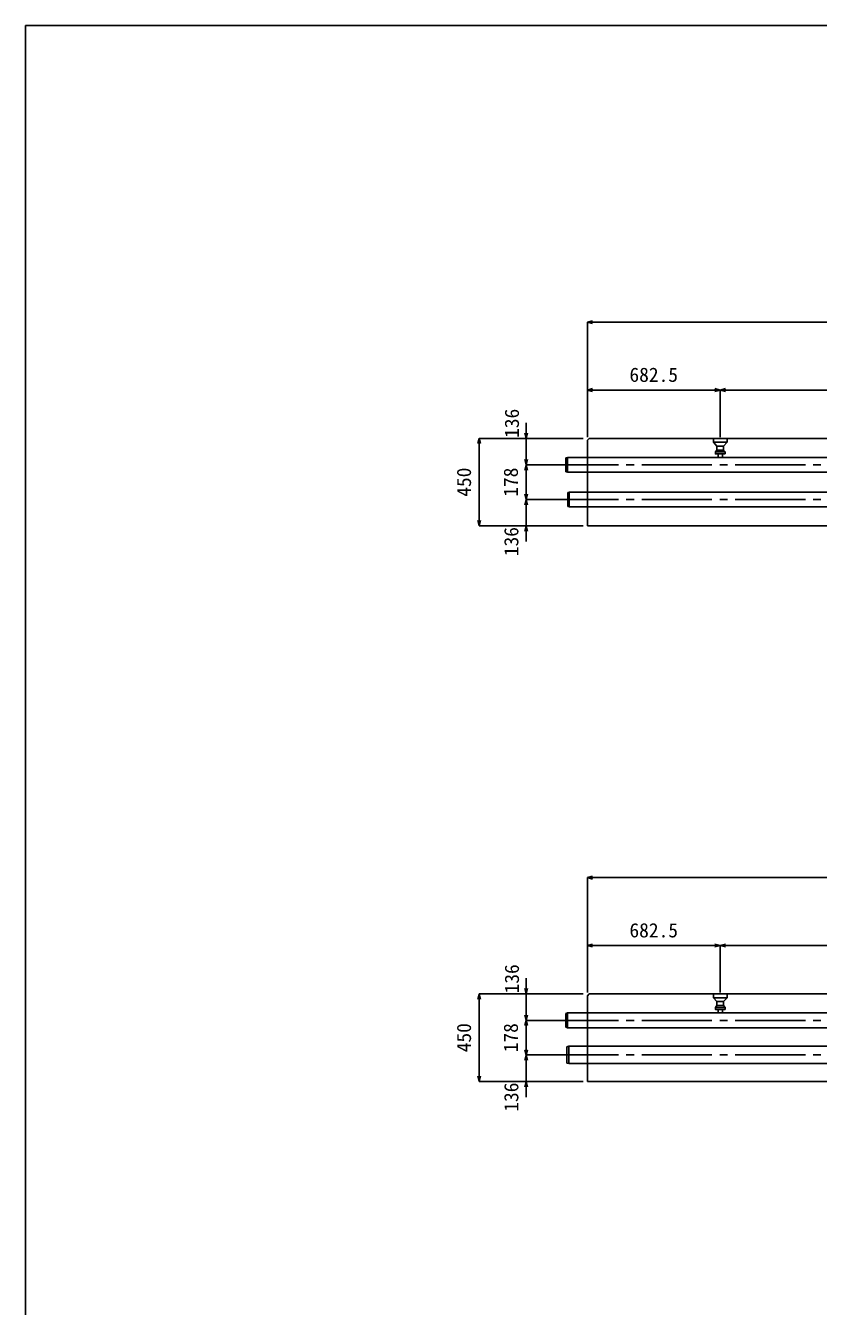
# Model space of a CAD drawing. Units: millimetres, scale not verified. Extents: x -12891 to 18691, y -8159 to 11077.
# Drawn here: x -5640 to -1568, y 1459 to 8041 of the extents above; entities that cross this region are included whole.
import ezdxf
from ezdxf.enums import TextEntityAlignment as Align

# ---------------------------------------------------------------- set-up
doc = ezdxf.new("R2010")
doc.units = ezdxf.units.MM
doc.header["$LTSCALE"] = 40
doc.linetypes.add('CHAIN2', pattern=[12, 9, -1, 1, -1])
for name, color, linetype in [('1-1_製品図', 3, 'Continuous'), ('1-2_HIVP', 4, 'Continuous'), ('1-4', 7, 'Continuous'), ('1-6', 4, 'Continuous'), ('1-F', 7, 'Continuous')]:
    doc.layers.add(name, color=color, linetype=linetype)
doc.styles.add('ＭＳ ゴシック', font='')
doc.styles.get('ＭＳ ゴシック').set_extended_font_data('MS Gothic')

msp = doc.modelspace()

# ---------------------------------------------------------------- linework, layer by layer
at = {"layer": '1-1_製品図'}
for p, q in [((-2754.55, 5909.57), (-2744.55, 5919.57)), ((-2754.55, 5909.57), (-2754.55, 5469.57)), ((-2754.55, 5469.57), (2735.45, 5469.57)), ((-2754.55, 3054.8), (-2744.55, 3064.8)), ((-2754.55, 3054.8), (-2754.55, 2614.8)), ((-2754.55, 2614.8), (2735.45, 2614.8))]:
    msp.add_line(p, q, dxfattribs=at)
at = {"layer": '1-1_製品図', "color": 7, "linetype": 'CHAIN2'}
for p, q in [((-2954.55, 5783.57), (2475.45, 5783.57)), ((-2954.55, 5605.57), (2935.45, 5605.57)), ((-2954.55, 2928.8), (2475.45, 2928.8)), ((-2954.55, 2750.8), (2935.45, 2750.8))]:
    msp.add_line(p, q, dxfattribs=at)
at = {"layer": '1-1_製品図'}
for points in [[(2735.45, 5909.57), (2725.45, 5919.57), (-2744.55, 5919.57)], [(2735.45, 3054.8), (2725.45, 3064.8), (-2744.55, 3064.8)]]:
    msp.add_lwpolyline(points, dxfattribs=at)
at = {"layer": '1-2_HIVP'}
for p, q in [((-2856.55, 5821.57), (-2864.55, 5819.43)), ((-2864.55, 5819.43), (-2864.55, 5747.71)), ((-2856.55, 5821.57), (-2856.55, 5745.57)), ((2041.95, 5821.57), (-2856.55, 5821.57)), ((-2856.55, 5745.57), (-2864.55, 5747.71)), ((2041.95, 5745.57), (-2856.55, 5745.57)), ((-2855.55, 5641.43), (-2847.55, 5643.57)), ((-2855.55, 5569.71), (-2855.55, 5641.43)), ((2375.45, 5643.57), (-2847.55, 5643.57)), ((-2847.55, 5567.57), (2375.45, 5567.57)), ((-2856.55, 2966.8), (-2864.55, 2964.65)), ((-2864.55, 2964.65), (-2864.55, 2892.94)), ((-2856.55, 2966.8), (-2856.55, 2890.8)), ((2023.95, 2966.8), (-2856.55, 2966.8)), ((-2856.55, 2890.8), (-2864.55, 2892.94)), ((2023.95, 2890.8), (-2856.55, 2890.8)), ((-2860.55, 2792.35), (-2849.55, 2795.3)), ((-2860.55, 2709.24), (-2860.55, 2792.35)), ((2354.45, 2795.3), (-2849.55, 2795.3)), ((-2849.55, 2706.3), (2354.45, 2706.3))]:
    msp.add_line(p, q, dxfattribs=at)
for points in [[(-2855.55, 5569.71), (-2847.55, 5567.57), (-2847.55, 5643.57)], [(-2860.55, 2709.24), (-2849.55, 2706.3), (-2849.55, 2795.3)]]:
    msp.add_lwpolyline(points, dxfattribs=at)
at = {"layer": '1-4'}
for p, q in [((-2107.05, 5899.57), (-2107.05, 5919.57)), ((-2107.05, 5919.57), (-2037.05, 5919.57)), ((-2107.05, 5899.57), (-2089.55, 5879.57)), ((-2107.05, 5899.57), (-2037.05, 5899.57)), ((-2089.55, 5859.57), (-2097.05, 5849.57)), ((-2089.55, 5859.57), (-2089.55, 5879.57)), ((-2089.55, 5879.57), (-2054.55, 5879.57)), ((-2089.55, 5859.57), (-2054.55, 5859.57)), ((-2037.05, 5899.57), (-2054.55, 5879.57)), ((-2054.55, 5859.57), (-2054.55, 5879.57)), ((-2054.55, 5859.57), (-2047.05, 5849.57)), ((-2037.05, 5899.57), (-2037.05, 5919.57)), ((-2097.05, 5849.57), (-2047.05, 5849.57)), ((-2083.05, 5821.72), (-2083.05, 5839.57)), ((-2061.05, 5821.72), (-2061.05, 5839.57)), ((-2047.05, 5839.57), (-2047.05, 5849.57)), ((-2107.05, 3044.8), (-2107.05, 3064.8)), ((-2107.05, 3064.8), (-2037.05, 3064.8)), ((-2107.05, 3044.8), (-2089.55, 3024.8)), ((-2107.05, 3044.8), (-2037.05, 3044.8)), ((-2037.05, 3044.8), (-2054.55, 3024.8)), ((-2037.05, 3044.8), (-2037.05, 3064.8)), ((-2089.55, 3004.8), (-2097.05, 2994.8)), ((-2097.05, 2994.8), (-2047.05, 2994.8)), ((-2089.55, 3004.8), (-2089.55, 3024.8)), ((-2089.55, 3024.8), (-2054.55, 3024.8)), ((-2089.55, 3004.8), (-2054.55, 3004.8)), ((-2083.05, 2966.95), (-2083.05, 2984.8)), ((-2061.05, 2966.95), (-2061.05, 2984.8)), ((-2054.55, 3004.8), (-2054.55, 3024.8)), ((-2054.55, 3004.8), (-2047.05, 2994.8)), ((-2047.05, 2984.8), (-2047.05, 2994.8))]:
    msp.add_line(p, q, dxfattribs=at)
for points in [[(-2047.05, 5839.57), (-2097.05, 5839.57), (-2097.05, 5849.57)], [(-2047.05, 2984.8), (-2097.05, 2984.8), (-2097.05, 2994.8)]]:
    msp.add_lwpolyline(points, dxfattribs=at)
at = {"layer": '1-6'}
for p, q in [((-2754.55, 6516.97), (-2727.51, 6524.21)), ((-2754.55, 6516.97), (2735.45, 6516.97)), ((-2754.55, 6516.97), (-2727.51, 6509.72)), ((-2754.55, 6516.97), (-2754.55, 6167.91)), ((-2754.55, 6167.91), (-2727.51, 6175.16)), ((-2754.55, 6167.91), (-2727.51, 6175.16)), ((-2754.55, 6167.91), (-2674.55, 6167.91)), ((-2754.55, 6167.91), (-2727.51, 6160.67)), ((-2754.55, 6167.91), (-2754.55, 5926.27)), ((-2754.55, 6167.91), (-2072.05, 6167.91)), ((-2754.55, 6167.91), (-2727.51, 6160.67)), ((-2072.05, 6167.91), (-2099.1, 6175.16)), ((-2072.05, 6167.91), (-2099.1, 6160.67)), ((-2072.05, 6167.91), (-2045.01, 6175.16)), ((-2072.05, 6167.91), (-2072.05, 5926.27)), ((-2072.05, 6167.91), (-697.05, 6167.91)), ((-2072.05, 6167.91), (-2045.01, 6160.67)), ((-3069.24, 5919.57), (-3069.24, 5999.57)), ((-3069.24, 5919.57), (-3076.49, 5946.62)), ((-3069.24, 5919.57), (-3062, 5946.62)), ((-3310.09, 5919.57), (-3317.33, 5892.52)), ((-3310.09, 5469.57), (-3310.09, 5919.57)), ((-3310.09, 5919.57), (-3302.84, 5892.52)), ((-3310.09, 5919.57), (-3069.24, 5919.57)), ((-3069.24, 5783.57), (-3069.24, 5919.57)), ((-3069.24, 5919.57), (-2775.53, 5919.57)), ((-3069.24, 5783.57), (-3069.24, 5863.57)), ((-3069.24, 5783.57), (-3076.49, 5810.62)), ((-3069.24, 5783.57), (-3062, 5810.62)), ((-3069.24, 5783.57), (-3076.49, 5756.52)), ((-3069.24, 5605.57), (-3069.24, 5783.57)), ((-3069.24, 5783.57), (-2775.53, 5783.57)), ((-3069.24, 5783.57), (-3069.24, 5703.57)), ((-3069.24, 5783.57), (-3062, 5756.52)), ((-3069.24, 5605.57), (-3069.24, 5685.57)), ((-3069.24, 5605.57), (-3076.49, 5632.62)), ((-3069.24, 5605.57), (-3076.49, 5578.52)), ((-3069.24, 5605.57), (-3062, 5632.62)), ((-3069.24, 5469.57), (-3069.24, 5605.57)), ((-3069.24, 5605.57), (-2775.53, 5605.57)), ((-3069.24, 5605.57), (-3069.24, 5525.57)), ((-3069.24, 5605.57), (-3062, 5578.52)), ((-3310.09, 5469.57), (-3317.33, 5496.62)), ((-3310.09, 5469.57), (-3302.84, 5496.62)), ((-3310.09, 5469.57), (-3069.24, 5469.57)), ((-3069.24, 5469.57), (-3076.49, 5442.52)), ((-3069.24, 5469.57), (-3069.24, 5389.57)), ((-3069.24, 5469.57), (-3062, 5442.52)), ((-3069.24, 5469.57), (-2775.53, 5469.57)), ((-2754.55, 3662.19), (-2727.51, 3669.44)), ((-2754.55, 3662.19), (2735.45, 3662.19)), ((-2754.55, 3662.19), (-2727.51, 3654.94)), ((-2754.55, 3662.19), (-2754.55, 3313.14)), ((-2754.55, 3313.14), (-2727.51, 3320.39)), ((-2754.55, 3313.14), (-2727.51, 3320.39)), ((-2754.55, 3313.14), (-2674.55, 3313.14)), ((-2754.55, 3313.14), (-2727.51, 3305.89)), ((-2754.55, 3313.14), (-2754.55, 3071.5)), ((-2754.55, 3313.14), (-2072.05, 3313.14)), ((-2754.55, 3313.14), (-2727.51, 3305.89)), ((-2072.05, 3313.14), (-2099.1, 3320.39)), ((-2072.05, 3313.14), (-2099.1, 3305.89)), ((-2072.05, 3313.14), (-2045.01, 3320.39)), ((-2072.05, 3313.14), (-2072.05, 3071.5)), ((-2072.05, 3313.14), (-697.05, 3313.14)), ((-2072.05, 3313.14), (-2045.01, 3305.89)), ((-3069.24, 3064.8), (-3069.24, 3144.8)), ((-3310.09, 3064.8), (-3317.33, 3037.75)), ((-3310.09, 2614.8), (-3310.09, 3064.8)), ((-3310.09, 3064.8), (-3302.84, 3037.75)), ((-3310.09, 3064.8), (-3069.24, 3064.8)), ((-3069.24, 3064.8), (-3076.49, 3091.84)), ((-3069.24, 3064.8), (-3062, 3091.84)), ((-3069.24, 2928.8), (-3069.24, 3064.8)), ((-3069.24, 3064.8), (-2775.53, 3064.8)), ((-3069.24, 2928.8), (-3069.24, 3008.8)), ((-3069.24, 2928.8), (-3076.49, 2955.84)), ((-3069.24, 2928.8), (-3076.49, 2901.75)), ((-3069.24, 2928.8), (-3062, 2955.84)), ((-3069.24, 2750.8), (-3069.24, 2928.8)), ((-3069.24, 2928.8), (-2775.53, 2928.8)), ((-3069.24, 2928.8), (-3069.24, 2848.8)), ((-3069.24, 2928.8), (-3062, 2901.75)), ((-3069.24, 2750.8), (-3069.24, 2830.8)), ((-3069.24, 2750.8), (-3076.49, 2777.84)), ((-3069.24, 2750.8), (-3062, 2777.84)), ((-3069.24, 2750.8), (-3076.49, 2723.75)), ((-3069.24, 2614.8), (-3069.24, 2750.8)), ((-3069.24, 2750.8), (-2775.53, 2750.8)), ((-3069.24, 2750.8), (-3069.24, 2670.8)), ((-3069.24, 2750.8), (-3062, 2723.75)), ((-3310.09, 2614.8), (-3317.33, 2641.84)), ((-3310.09, 2614.8), (-3302.84, 2641.84)), ((-3310.09, 2614.8), (-3069.24, 2614.8)), ((-3069.24, 2614.8), (-3076.49, 2587.75)), ((-3069.24, 2614.8), (-3069.24, 2534.8)), ((-3069.24, 2614.8), (-3062, 2587.75)), ((-3069.24, 2614.8), (-2775.53, 2614.8))]:
    msp.add_line(p, q, dxfattribs=at)
at = {"layer": '1-F'}
msp.add_lwpolyline([(5640, -8159.45), (-5640, -8159.45), (-5640, 8040.55), (5640, 8040.55)], close=True, dxfattribs=at)

# ---------------------------------------------------------------- texts
at = {"layer": '1-6', "style": 'ＭＳ ゴシック'}
for p in [(-2538.3, 6187.91), (-2538.3, 3333.14)]:
    msp.add_text('682.5', height=73.31, dxfattribs=at).set_placement(p, align=Align.BOTTOM_LEFT)
for s, p in [('136', (-3083.93, 5922.14)), ('450', (-3330.09, 5619.57)), ('178', (-3089.24, 5619.57)), ('136', (-3086.87, 5314.16)), ('136', (-3083.93, 3067.37)), ('450', (-3330.09, 2764.8)), ('178', (-3089.24, 2764.8)), ('136', (-3086.87, 2459.38))]:
    msp.add_text(s, height=73.31, rotation=90, dxfattribs=at).set_placement(p, align=Align.BOTTOM_LEFT)

doc.saveas('drawing.dxf')
